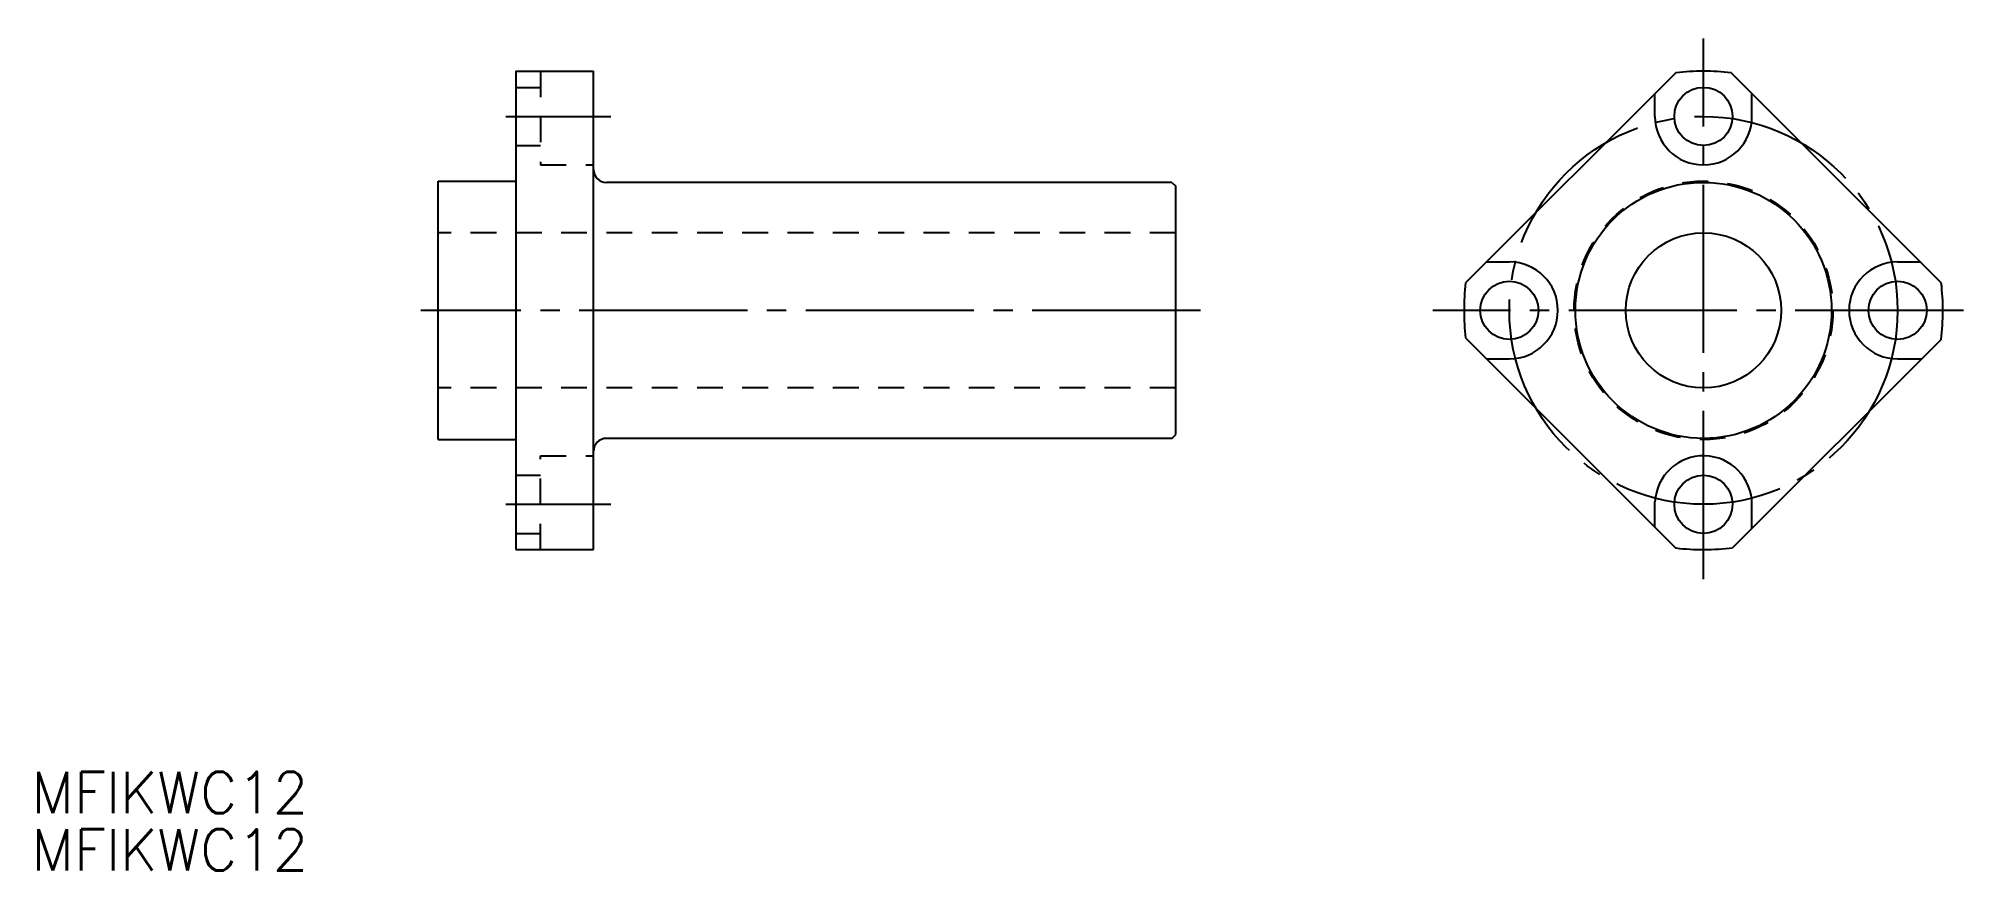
# Model space of a CAD drawing. Extents: x 90 to 239, y 139 to 203.
import ezdxf

# ---------------------------------------------------------------- set-up
doc = ezdxf.new("R2010")
doc.units = 0
doc.linetypes.add('CENTER', pattern=[17.5, 13, -1.5, 1.5, -1.5])
doc.linetypes.add('DASHED', pattern=[3.5, 2, -1.5])
doc.layers.get('0').update_dxf_attribs({"linetype": 'CONTINUOUS'})
doc.layers.add('CENTER', color=1, linetype='CENTER')
doc.styles.get("Standard").update_dxf_attribs({"font": 'txt.shx', "bigfont": '@extfont2.shx'})

msp = doc.modelspace()

# ---------------------------------------------------------------- linework, layer by layer
at = {"color": 7, "linetype": 'CONTINUOUS'}
for p, q in [((126.89, 200.53), (126.89, 163.53)), ((126.89, 200.53), (132.89, 200.53)), ((132.89, 163.53), (132.89, 200.53)), ((216.53, 200.4), (200.28, 184.16)), ((237.04, 184.16), (220.79, 200.4)), ((214.91, 197.03), (214.91, 198.78)), ((120.89, 192.03), (126.89, 192.03)), ((120.89, 172.03), (120.89, 192.03)), ((177.59, 191.93), (133.89, 191.93)), ((177.59, 191.93), (177.89, 191.63)), ((177.89, 172.43), (177.89, 191.63)), ((200.28, 179.9), (216.53, 163.65)), ((237.02, 179.78), (220.91, 163.66)), ((120.89, 172.03), (126.89, 172.03)), ((177.59, 172.13), (133.89, 172.13)), ((177.59, 172.13), (177.89, 172.43)), ((126.89, 163.53), (132.89, 163.53))]:
    msp.add_line(p, q, dxfattribs=at)
at = {"color": 3, "linetype": 'DASHED'}
for p, q in [((128.79, 200.53), (128.79, 193.28)), ((126.89, 199.28), (128.79, 199.28)), ((126.89, 194.78), (128.79, 194.78)), ((128.79, 193.28), (132.89, 193.28)), ((177.89, 188.03), (120.89, 188.03)), ((177.89, 176.03), (120.89, 176.03)), ((128.79, 170.78), (132.89, 170.78)), ((128.79, 163.53), (128.79, 170.78)), ((126.89, 169.28), (128.79, 169.28)), ((126.89, 164.78), (128.79, 164.78))]:
    msp.add_line(p, q, dxfattribs=at)
at = {"color": 7, "linetype": 'CENTER'}
for p, q in [((222.41, 197.03), (222.41, 198.78)), ((201.9, 185.78), (203.66, 185.78)), ((233.66, 185.78), (235.42, 185.78)), ((201.9, 178.28), (203.66, 178.28)), ((233.66, 178.28), (235.52, 178.28)), ((214.91, 165.27), (214.91, 167.21)), ((222.41, 165.17), (222.41, 167.03))]:
    msp.add_line(p, q, dxfattribs=at)
at = {"color": 7, "linetype": 'CONTINUOUS'}
for centre, radius in [((218.66, 197.03), 2.25), ((218.66, 182.03), 9.9), ((218.66, 182.03), 6), ((203.66, 182.03), 2.25), ((233.66, 182.03), 2.25), ((218.66, 167.03), 2.25)]:
    msp.add_circle(centre, radius, dxfattribs=at)
at = {"color": 3, "linetype": 'DASHED'}
msp.add_circle((218.66, 182.03), 10, dxfattribs=at)
at = {"color": 7, "linetype": 'CONTINUOUS'}
for centre, radius, start, end in [((218.66, 182.03), 18.5, 83.3917, 96.6083), ((133.89, 192.93), 1, 180, 270), ((218.66, 182.03), 18.5, 173.3917, 186.6083), ((218.66, 182.03), 18.5, 353.0246, 6.6083), ((133.89, 171.13), 1, 90, 180), ((218.66, 182.03), 18.5, 263.3917, 276.9754)]:
    msp.add_arc(centre, radius, start, end, dxfattribs=at)
at = {"color": 7, "linetype": 'CENTER'}
for centre, start, end in [((218.66, 197.03), 180, 0), ((203.66, 182.03), 270, 90), ((233.66, 182.03), 90, 270), ((218.66, 167.03), 0, 177.2397)]:
    msp.add_arc(centre, 3.75, start, end, dxfattribs=at)
at = {"layer": 'CENTER', "color": 1, "linetype": 'CENTER'}
for p, q in [((218.66, 161.25), (218.66, 203.06)), ((126.13, 197.03), (134.22, 197.03)), ((179.79, 182.03), (119.56, 182.03)), ((238.75, 182.03), (197.74, 182.03)), ((126.13, 167.03), (134.22, 167.03))]:
    msp.add_line(p, q, dxfattribs=at)
msp.add_circle((218.66, 182.03), 15, dxfattribs=at)

# ---------------------------------------------------------------- texts
at = {"color": 7, "linetype": 'CONTINUOUS'}
for p in [(89.46, 143.14), (89.46, 138.7)]:
    msp.add_text('MFIKWC12', height=3.2, dxfattribs=at).set_placement(p)

doc.saveas('drawing.dxf')
